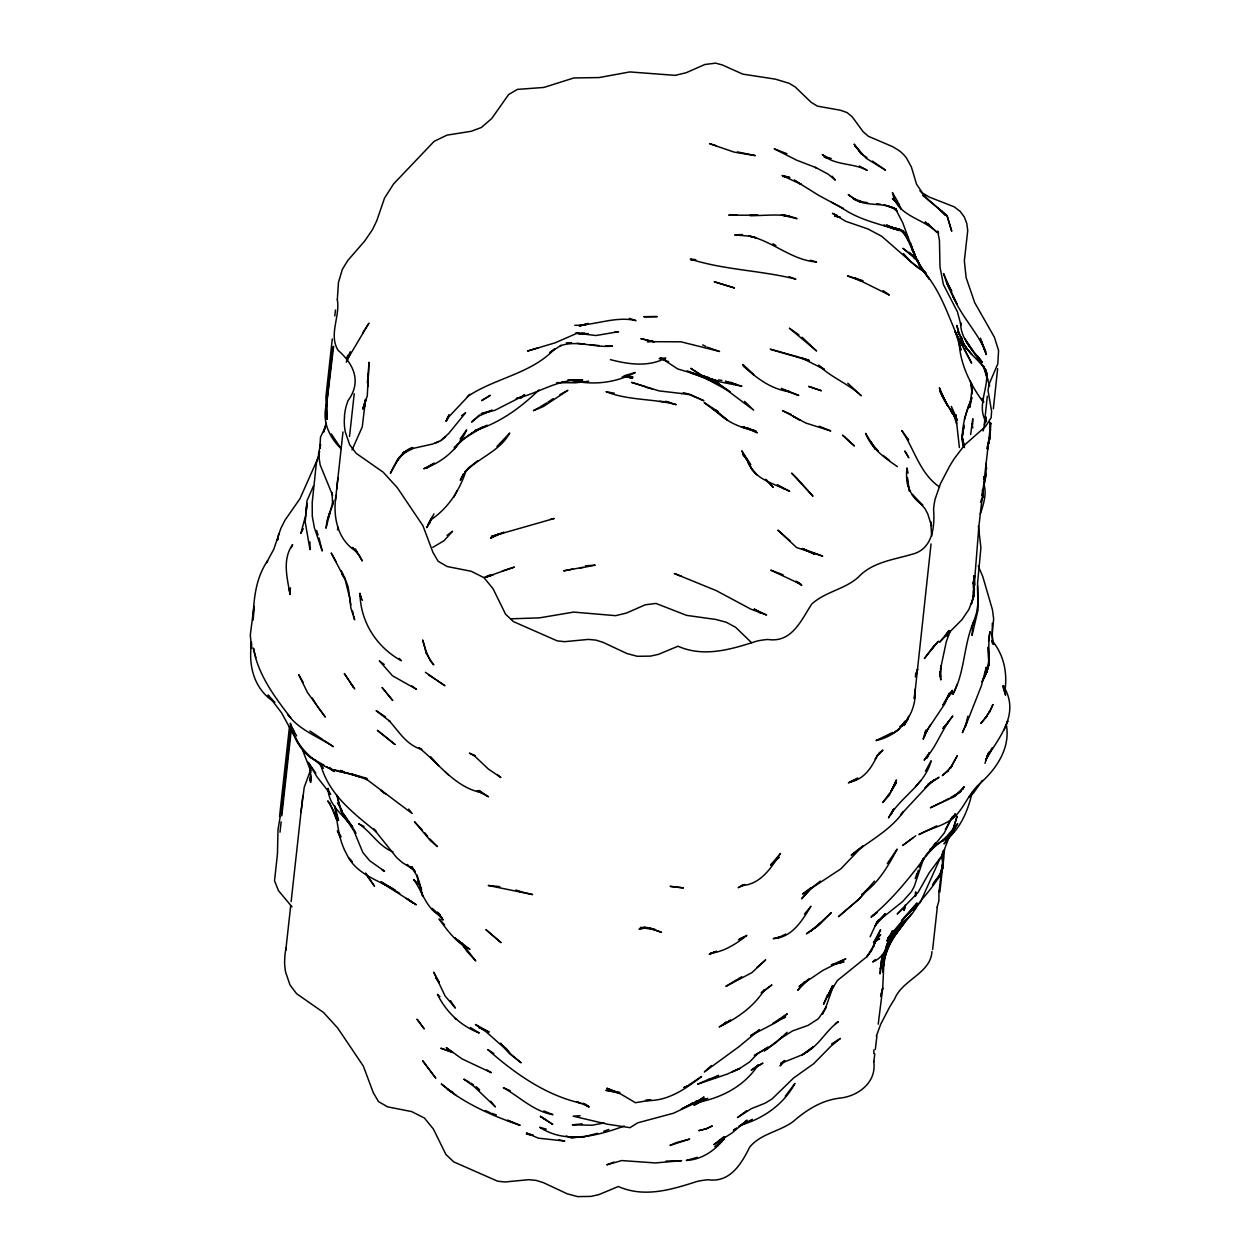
<?xml version="1.0" encoding="UTF-8"?>
<svg xmlns="http://www.w3.org/2000/svg" width="1260" height="1260" viewBox="0 0 1260 1260"><rect width="100%" height="100%" fill="white"/><g stroke="black" fill="none" stroke-linecap="round" stroke-linejoin="round"><path stroke-width="1.5" d="M310.023 780.822L310.621 776.79L310.621 782.491L310.417 769.324L310.495 772.963L309.739 767.324L310.59 770.726L302.668 750.361M309.928 541.91L309.976 549.644L305.188 521.908L306.999 503.401L306.148 512.08M989.714 430.085L989.903 422.352M915.422 895.939L915.437 892.08M972.704 424.399L972.751 418.666L970.657 434.558M985.745 417.233L985.698 421.076L985.966 417.296M990.612 426.132L990.014 437.661L987.005 448.151M310.621 776.79L310.574 780.523L310.763 774.774M365.29 400.601L362.738 409.138L367.29 395.923L368.928 362.266L367.889 386.741M992.376 643.577L992.313 623.306M873.684 1061.33C877.039 1081.647 859.052 1095.838 840.593 1098.027C822.181 1099.948 806.715 1109.714 793.123 1121.589C779.53 1131.622 760.772 1133.606 749.716 1147.088C741.368 1163.815 730.138 1182.872 708.199 1179.754A76.12 69.379 6.3 0 0 697.19 1181.423C671.706 1189.566 644.537 1198.071 618.329 1186.526L598.831 1194.638L590.83 1196.417L577.663 1196.606L567.268 1193.834L543.47 1182.683L536.256 1180.415L528.727 1179.691L504.992 1181.975L497.621 1181.203L453.773 1161.893L445.898 1154.475L433.409 1129.07L424.368 1117.998L411.595 1111.572L387.529 1106.831L378.504 1101.602L373.322 1092.751L363.305 1066.054L337.585 1027.877L323.474 1012.442L296.604 993.699L290.068 985.115L285.626 972.2A73.442 66.938 6.3 0 1 284.602 961.963L284.933 955.033A66.008 60.165 6.3 0 1 286.13 948.04M368.141 373.952L367.385 382.693M335.995 495.448C332.766 516.191 337.176 540.099 356.675 551.596L352.359 547.438L359.777 556.164L362.281 560.984L355.399 548.966M873.778 1053.581L873.936 1049.816M326.828 418.903L327.017 415.076M253.874 608.312L253.213 620.046C253.386 599.996 255.796 577.615 267.64 560.747L266.584 562.574L273.877 549.061L280.822 528.444L284.996 520.207L299.974 498.661L319.174 455.474M305.834 513.292L306.999 500.74L313.504 485.903M367.983 377.716L368.172 374.787M915.721 673.06L915.453 676.919L917.658 669.044L916.619 671.501M364.613 403.42L365.526 399.719L362.25 426.951L352.028 449.946M972.61 627.921L972.043 635.371L978.028 609.95L977.555 585.869M982.28 495.07L986.044 474.437L985.997 463.349M983.619 479.414L983.855 476.485M365.526 399.719L364.912 406.476L365.589 399.436M984.281 424.715L987.336 396.16M336.704 489.101L337.932 477.792M310.543 770.065L304.227 787.295L300.998 812.448M915.611 895.986L916.004 892.222M302.778 796.147L291.139 901.561M279.562 816.464L289.532 726.185M332.278 338.94L325.868 397.357L326.875 419.108M334.814 315.976L335.475 310.023M281.279 814.433L290.556 730.343M332.908 346.799L326.56 404.224C321.773 420.998 329.049 437.062 341.098 448.67L331.286 433.897M280.003 832.151L281.137 821.898M281.799 815.85L291.312 729.682M333.648 346.264L325.993 409.752L326.844 403.688L326.986 419.17M285.768 950.386L290.714 905.641M335.396 500.96L342.988 431.944M349.524 436.448L354.233 393.718M880.992 965.27L880.031 973.885L882.063 957.395L880.315 969.082L884 953.143L889.371 938.511M873.873 1061.77L874.771 1053.864M931.045 543.91L914.319 698.749L914.996 689.33C917.233 713.727 899.64 735.683 875.999 740.549L892.773 732.406M876.897 1036.192L875.322 1049.375M878.22 1024.175L882.709 988.234L884.079 958.639L882.567 972.216M932.636 949.52L937.283 907.373M939.031 891.513L941.582 870.203M990.691 423.565L978.862 526.475L973.224 597.933L968.987 609.289L962.01 619.621L939.629 642.143L949.095 630.614M939.865 892.064L944.512 849.917M881.37 961.837L882.142 955.127M997.636 368.66L993.353 408.838M253.984 606.359L250.299 634.977L251.575 648.365L251.464 642.096M973.318 587.538L973.854 576.151M346.988 360.848L347.744 355.273L347.303 358.013M981.666 498.897L981.162 502.504L981.713 498.787M982.154 495.29L982.642 491.683L983.367 497.59L982.28 490.093M985.147 420.84L985.682 416.95M971.523 398.554C965.664 412.43 961.254 427.66 962.498 442.827M987.383 446.607L988.47 443.41L987.494 449.222L989.131 437.692M988.564 641.151L990.029 631.669C986.58 647.152 992.722 664.382 983.509 678.447M290.461 587.916L289.768 593.145L289.343 588.562L290.099 594.547C287.233 578.12 282.004 559.597 292.603 544.603L291.217 547.722M987.494 449.222L989.368 437.771M973.303 592.61L974.594 575.741M942.086 867.62L940.275 875.826L942.716 863.368L942.433 853.996L942.764 867.589L941.047 873.306L942.48 865.51L941.74 871.274L937.991 878.598L941.74 871.274L942.716 863.368C943.488 871.952 937.755 878.944 932.51 885.008L941.677 871.668L943.063 864.203L941.677 871.668L942.984 865.919L942.511 858.092L942.984 865.919L941 873.227L940.165 874.755L942.764 867.589L942.748 861.635L942.37 869.242L939.062 876.661L933.896 882.536M908.303 718.861L904.019 725.492L908.775 716.247M967.853 716.231L965.097 727.256L981.383 685.849L986.297 667.138L984.627 677.077L982.186 681.739M943.346 850.39L941.96 857.572L942.7 851.697C947.867 876.314 925.612 892.143 913.689 910.523M277.972 537.705L277.483 540.178L278.728 534.067M924.494 736.47L925.155 733.226M985.367 421.675L986.044 418.336M337.538 529.83L338.089 527.2M983.666 485.793L986.044 474.437M925.738 730.217L923.17 739.242L927.659 729.461L945.016 703.474L949.457 693.047L942.953 705.159L952.324 690.291L947.929 697L952.135 692.417L948.244 696.119M971.948 397.309L969.712 407.452L971.98 389.907L971.444 383.528L972.074 392.159M305.723 515.198L300.841 533.389L303.235 528.68M983.099 430.952L985.918 418.541M905.452 904.9L904.034 910.539L905.247 906.46L897.199 914.036L918.131 892.364L929.108 872.928L942.338 855.052L949.851 835.081M280.303 816.133L278.003 829.6L277.468 853.76L274.523 880.74L278.428 890.584L292.021 906.885M326.23 422.683L323.71 432.022L325.537 426.384L320.512 437.157L319.772 448.371L320.575 444.575L318.481 453.663L320.166 464.924L332.624 495.353M989.588 428.227L990.958 423.155M319.63 451.6L316.37 463.05L312.197 502.74L312.275 516.253L314.401 527.846L322.214 550.966L319.016 538.004M362.644 333.002L368.959 323.127L346.626 360.675L348.28 355.462L347.524 358.092M916.87 875.417L918.367 870.188M827.473 994.943L823.615 1004.22L832.466 985.903M940.039 858.611L920.194 902.617L901.483 920.383L917.075 903.01L888.017 937.96L893.954 930.841L886.851 941.047L889.466 936.086M329.899 512.19L328.23 517.734L333.286 501.023L332.577 503.858L332.073 492.502M929.927 849.366L951.725 833.852L957.033 816.417L951.725 833.852L948.481 837.27L957.663 823.583L951.725 833.852L932.762 848.011L936.448 844.893L925.801 855.823M972.232 792.351C968.058 810.353 960.718 828.34 945.882 840.2L953.773 831.883L944.055 843.964L950.213 834.451M876.33 1036.161L880.787 1024.049L889.623 1007.086A303.817 276.901 6.3 0 1 894.726 998.818C902.617 979.429 930.683 973.429 931.959 951.552M964.42 419.297L969.003 404.712M980.264 513.986C983.493 504.315 987.194 493.605 983.682 483.478M333.144 503.653L327.127 520.333L325.978 528.223L330.214 511.702L329.128 514.82M957.427 683.975L952.875 694.339C965.081 672.005 963.475 644.695 973.854 621.133L972.074 626.913L976.594 612.675L977.855 604.438L977.603 583.018L980.91 547.738L978.374 525.924M988.785 752.157L987.053 756.913L992.313 747.92L985.588 760.111C998.298 738.013 1019.45 715.9 1004.897 688.48M984.989 763.371L988.061 753.779M987.053 756.913L988.092 753.701M915.248 878.582L916.949 873.542M937.046 907.389L938.905 900.79L938.92 890.788M833.112 986.58L825.363 1008.661L818.339 1018.773L808.038 1025.388L792.43 1030.964L779.357 1039.342L782.507 1036.933L764.269 1050.966L776.396 1042.288L787.122 1032.271M917.375 904.743C910.728 921.217 891.151 928.903 886.079 947.016M982.028 681.644L987.257 670.887L988.769 664.823L988.234 647.089L988.817 661.909L989.131 658.87L987.982 667.863L988.769 664.823L985.918 673.864L987.257 670.887L983.461 678.463M929.187 752.535L927.029 758.063L928.903 753.354M431.471 519.435C448.497 507.623 459.459 490.565 466.027 470.83L464.956 472.374C478.375 457.522 499.622 451.631 509.702 433.046L496.944 446.512M966.829 722.484L962.404 732.674L965.869 724.846M1006.74 723.555L1007.827 720.941L1004.062 730.012M431.676 518.081L426.746 527.672L433.976 513.844M892.237 930.935L890.048 936.164L892.348 931.14M432.196 517.072L429.44 523.42L430.211 522.207M467.302 396.616L470.074 394.286L448.969 416.682L446.119 421.171L448.103 416.619M962.861 789.516L964.073 786.76M446.119 421.171L449.017 414.572M827.962 995.998L832.498 985.824M346.311 362.187L350.28 353.304L346.626 360.675M348.201 356.328L350.327 351.697M870.14 936.716L876.865 922.178L885.465 913.579L875.196 925.785L878.677 919.769M893.702 808.81L890.804 814.873L893.167 809.959M955.08 813.897L952.796 818.653L955.111 814.086M950.26 631.228L946.323 641.529L940.48 669.217L941.283 665.611L940.527 676.903L940.039 670.966L940.811 679.928L940.149 675.344M430.762 519.293L428.258 524.428L431.881 517.671M453.915 497.086L457.081 490.738M832.718 986.501L827.426 996.943L833.6 985.997M945.346 829.489L951.804 817.63M903.892 723.287L904.979 721.177L901.75 726.091L903.892 723.287L899.719 726.705M946.953 636.111L948.78 632.646M893.151 809.613L888.505 817.929C900.223 796.966 924.919 784.964 931.156 760.788L925.439 771.199M952.591 816.37L944.181 833.128L931.03 849.366L931.88 848.248C913.925 872.14 895.277 896.931 872.282 915.894L877.07 912.476L871.054 917.17L875.653 913.563M873.778 942.181L880.598 929.722L873.274 946.811L866.896 956.686L837.428 980.485L828.607 994.581M924.194 858.139L919.186 867.038L923.643 858.391L914.272 886.347L911.421 891.655L902.664 901.514L876.865 922.178M930.589 724.579L924.934 733.95L927.659 729.461M982.375 780.413L973.555 792.871L969.113 797.029M890.647 791.563L896.443 782.413L891.009 791.642L896.443 779.94L889.418 795.06L882.772 802.478L889.686 793.091M948.875 630.567L945.693 635.481L948.938 631.165M900.9 925.391C892.048 938.369 883.843 952.528 882.992 968.609L886.032 952.45L884.646 957.506L890.158 943.015L887.938 947.709L895.671 934.322L904.727 922.178L892.537 938.653L911.563 913.594M927.392 755.37L924.131 760.221C936.448 747.274 941.535 729.682 952.796 715.995L947.41 723.098M434.259 463.019L426.053 468.389L433.582 463.68L423.738 468.752C442.764 462.152 458.656 448.528 466.594 429.896L460.105 438.968M454.387 449.284L458.388 443.52M921.674 861.194L923.911 858.17M931.061 848.941L935.519 842.893M887.245 863.62L897.183 849.098C888.001 866.281 878.441 883.15 861.934 894.474L871.022 885.811L859.021 899.105L838.577 916.556L859.021 899.105L874.456 881.118M785.311 1096.2L794.918 1083.411C783.767 1104.311 763.45 1118.502 741.038 1125.07L752.393 1119.305M921.564 861.431L923.675 858.627M804.526 981.587L797.737 990.234L809.188 978.673L799.108 986.486L822.764 970.468L845.806 958.86L831.789 964.766M916.681 906.192L917.753 904.822L910.791 910.933M891.954 935.944L900.333 925.344L909.547 916.65L902.506 922.73L893.592 933.786L888.52 943.535L894.537 930.573C888.851 942.039 885.906 956.75 872.644 961.978L875.432 959.506M464.845 472.311L468.248 468.106L477.776 460.656M925.155 856.264L929.943 850.453M944.212 726.941L949.158 721.098L944.449 726.61M945.819 837.443L942.637 841.207L953.332 828.607M770.648 864.911L780.46 853.477C771.199 867.919 760.646 884.425 741.541 885.654L744.692 884.504L738.218 887.654L743.526 884.709M874.031 942.433L880.724 934.652L876.298 938.574M812.873 886.819L801.549 898.805L811.156 887.985M783.326 1062.054L780.05 1065.85L784.744 1060.763M915.563 786.602L920.824 780.523M804.478 914.13L810.952 906.255C802.084 920.587 792.209 937.566 773.262 938.621L779.987 936.92L778.302 937.676L785.783 934.054M942.637 728.469L946.323 724.516M406.523 450.733L403.326 452.828L412.713 447.489C400.806 451.269 395.404 463.034 390.38 473.366L399.105 457.632L408.114 450.166L402.649 453.584L413.642 448.276L432.637 444.04L440.811 440.622L448.733 433.44L465.586 412.808L461.554 415.69M522.569 396.144L520.285 398.396L524.443 394.931M770.805 865.069L779.074 857.367L771.057 864.581M711.365 1065.503L704.387 1071.929L738.407 1047.107L759.433 1029.845L750.692 1035.625L776.349 1022.238L787.279 1013.843L772.884 1023.388L785.594 1017.025L778.727 1019.592M876.818 755.638L882.945 750.094L878.645 754.047L880.031 752.236L875.228 759.071L876.519 757.118C871.227 768.269 863.572 779.42 850.5 781.814L856.438 779.546L848.374 782.854L857.682 777.987M454.167 447.331L468.295 435.346L481.131 427.77M725.76 1022.049L722.059 1025.356L730.611 1020.112L719.145 1026.931C737.005 1018.458 753.763 1006.756 764.489 989.714L762.048 992.344L771.876 984.942L761.119 992.864M820.591 922.745L815.015 927.675L831.285 912.649L818.606 925.439L806.447 933.817L816.165 926.667L810.416 931.361L811.613 930.384M723.823 1136.756L713.743 1144.694L731.981 1133.008L747.007 1120.187L741.006 1125.337L745.385 1122.912L738.785 1126.251M538.918 389.939C520.632 407.783 499.716 422.872 475.051 430.573L487.305 425.281L471.712 433.015M714.782 1146.726L724.39 1138.615C714.908 1150.585 701.93 1159.61 686.243 1160.476L697.3 1157.326M440.811 440.622L445.694 436.606M809.802 889.214L820.449 881.086M810.967 887.702L802.573 894.08L840.719 868.975L863.021 845.744L851.209 855.241C868.928 841.097 890.001 830.718 903.467 811.755L900.569 814.889L931.014 782.192L924.982 788.098L934.7 779.483L927.659 784.681L938.999 777.247L930.652 782.586M784.618 1060.479L780.727 1063.424L803.502 1054.289L813.078 1046.981L802.321 1054.762L808.51 1050.903L807.534 1051.643C819.898 1043.847 826.607 1030.144 838.388 1021.655L835.364 1023.64M746.503 1110.784L737.51 1117.589L751.244 1108.706L765.166 1103.161L772.065 1098.94L793.642 1077.961L813.677 1063.739L830.891 1046.225L840.42 1038.429L831.568 1043.973M913.091 837.742L902.695 845.444L915.736 835.789M479.43 414.949L471.587 422.069L479.493 415.753L492.251 410.24L481.131 413.752L495.038 410.256L521.183 396.9L516.222 398.585C538.634 393.246 559.03 378.331 582.797 380.126L571.048 379.701M459.758 441.299L482.643 426.935M520.868 397.199L524.585 394.632M892.82 733.54L899.672 728.847L894.915 732.123M718.357 1075.426L714.215 1078.261L718.609 1075.379M736.501 1128.157L733.477 1130.204L736.47 1128.44M756.851 967.554L765.639 959.899L751.858 972.673L725.902 986.391L736.47 979.839M688.543 1085.159L701.568 1076.528C685.582 1088.892 667.69 1101.413 646.49 1100.531M720.153 1140.127L718.861 1140.961L725.429 1136.725M548.037 402.05L553.329 398.617M739.478 1126.519L743.983 1123.652L741.038 1125.07M701.284 1100.626L693.945 1105.288L706.025 1099.161M468.799 395.671C496.267 377.764 531.216 373.637 554.573 349.02L549.88 352.501L561.11 345.366L560.306 345.76C577.269 339.885 595.035 348.043 612.502 346.091L605.824 345.839M447.064 535.39L452.56 531.232L444.024 540.713L432.794 547.36M754.504 1055.502L757.748 1053.502L749.574 1061.991L738.644 1069.157L732.391 1071.74L739.588 1068.417L727.366 1074.056L697.615 1084.214L708.97 1079.143M540.005 406.98L546.714 402.916M873.526 942.322L879.637 938.606L874.85 941.378M755.953 1054.62L768.206 1047.17L754.425 1055.549M737.809 979.067L741.809 976.752M950.812 797.485L961.238 791.17L952.245 797.548L959.679 792.13L963.947 787.075L954.639 796.383L930.4 807.77L941.456 802.352M756.205 1066.889L762.93 1063.093L751.275 1070.181L758.236 1064.936C743.841 1086.939 720.106 1098.641 694.827 1102.925L707.758 1098.295M498.976 533.641L490.455 538.146L504.142 532.287L491.447 536.445L554.179 518.506L550.935 519.057M538.366 407.909L533.405 410.666L543.344 406.555L567.851 390.332L559.928 394.648M936.826 825.851L918.902 834.608C930.809 827.914 945.409 825.899 955.411 816.07C964.656 806.416 969.176 793.28 979.178 784.192C995.967 769.608 1010.347 748.818 1006.488 725.413M943.047 801.581L949.3 798.352M740.14 938.81L746.881 935.361C736.234 943.913 724.311 951.52 710.498 953.347L716.767 951.316L709.254 954.277L715.27 951.757M434.747 443.347L438.858 441.504M738.455 939.677L743.983 937.172L740.455 938.747M684.164 1087.459L687.393 1086.025L683.991 1087.443M483.95 577.584L489.888 574.985M709.364 1079.127L716.389 1076.323M644.947 926.95L639.072 929.266L647.105 927.581L655.216 929.644L640.379 927.533L647.105 927.581L661.453 932.306L649.42 927.691M613.935 1162.082L606.816 1164.823L621.747 1160.57L655.326 1162.933L681.613 1160.696L666.052 1161.121M681.502 1109.005L692.591 1103.272L681.376 1109.052M603.713 1131.275L608.848 1129.448M691.425 1103.508L697.977 1101.256L704.056 1097.003L697.457 1101.524L692.937 1103.02M538.918 347.666L527.546 351.02L555.109 342.83L577.789 332.939L576.655 333.223L595.901 335.522L618.597 331.711L614.722 332.01M493.29 574.828L486.99 576.686L514.332 567.095L502.141 571.048M624.283 1126.046C597.114 1135.921 565.898 1144.285 539.69 1127.306L546.289 1129.133M486.013 577.206L492.203 575.143M572.717 569.048L563.677 570.859L582.955 567.315M696.717 1101.224L703.757 1099.791L695.929 1101.319L704.088 1098.862L673.438 1113.242L637.639 1122.849L630.016 1127.668L607.273 1124.188L573.19 1116.171L580.104 1115.746M588.073 323.442L579.332 326.041L586.656 324.308L580.403 325.096M623.968 375.811L635.213 372.535C614.801 383.323 591.838 385.639 569.52 379.858L580.372 381.182L567.976 379.827M604.044 1122.959L592.137 1125.227L572.355 1124.833L582.199 1123.889M831.789 965.05L843.98 961.884L831.332 964.782M566.244 1136.016L571.599 1137.78L584.105 1136.756L597.46 1133.323M579.773 568.118L595.208 565.173L585.412 565.787M588.656 381.197L575.71 382.788L556.731 382.646M510.757 618.802L539.406 617.872L573.647 612.092L615.605 615.667L626.535 613.022L645.23 604.8L655.972 603.445L686.621 615.368L715.743 619.447L726.217 622.22L735.556 627.26L751.511 642.631M652.475 340.861L647.341 341.665L681.03 341.822L719.554 351.477L707.38 347.193M571.016 1137.607L584.105 1136.756M584.356 333.301L581.033 333.506L588.357 333.743L576.844 333.175M742.518 234.533L734.706 234.959L749.227 236.108L756.472 237.888L748.897 235.982C772.868 241.148 791.453 260.206 816.59 261.986L810.385 260.269M736.817 214.798L728.768 215.161L757.953 215.239L749.779 215.476C765.466 216.184 782.019 212.499 797.013 218.657L781.342 214.987L789.61 216.263L783.988 215.003M566.37 342.862L571.473 342.657M574.733 325.316C595.192 325.458 615.762 315.74 636.001 320.639L629.354 318.355M662.24 358.265L665.768 358.139C648.081 367.227 628.693 364.376 610.407 359.635M561.44 382.347L567.095 382.174L562.07 382.3M645.545 1100.248L650.916 1100.122L635.434 1102.72L620.66 1093.979L606.8 1088.246L618.581 1092.703M695.615 259.655L690.559 259.639L695.488 259.843M622.062 376.945L633.087 377.134L627.779 376.047M659.216 358.785L664.902 358.911M667.595 401.924L676.21 404.633C653.357 398.491 628.567 400.68 606.028 391.702L614.234 393.183M786.177 176.542L782.854 176.305L789.878 177.518L782.098 175.502L801.328 184.432L794.257 180.117L818.842 195.457L843.223 208.53L831.49 202.277M659.547 401.31L668.824 402.034L665.737 401.279M682.006 393.577L659.09 390.899L631.575 382.378L645.955 386.867M499.842 886.646L488.281 885.481L532.555 894.568L519.451 891.403L520.522 891.67M590.121 344.642L599.067 345.571M577.174 343.271L584.75 344.09M695.441 259.718L690.37 259.15C724.72 270.097 761.197 270.38 795.863 279.169L789.075 276.712M576.781 333.301L582.356 333.979L575.631 333.018M876.865 203.773L880.519 204.262M533.043 1134.961L526.459 1134.032L532.634 1135.213L526.444 1133.008L538.303 1138.158L564.763 1141.056L558.637 1139.875M681.581 393.514L689.456 394.663L703.883 400.759L690.48 394.537L683.298 392.679M619.636 1092.341L605.855 1090.309L620.266 1093.333M718.452 379.906L721.917 380.41M867.652 202.702L858.186 201.238L848.264 194.654L856.312 200.529L852.957 198.355L862.501 201.946L858.186 201.238C870.408 206.136 884.583 202.529 896.254 209.239L886.631 205.585L894.38 208.357L892.505 207.553L896.994 211.192L895.828 209.491L902.633 222.5L913.563 252.11L910.444 242.629M840.357 217.114L834.624 216.09L839.381 217.098M831.253 158.508L824.276 157.185L829.458 158.382M708.86 377.575L690.574 372.425L717.554 381.008L703.741 376.551L690.779 368.329L702.655 376.393L715.79 380.536L708.498 378.898L702.371 375.543L715.019 380.898L741.888 386.221L729.509 382.552L736.58 384.678L730.327 382.142M716.389 145.798L709.569 143.671L734.391 152.192L755.323 155.61L737.431 151.909M884.158 204.75L896.254 209.239M334.577 769.797L361.525 777.357L345.964 772.585L347.886 773.183C320.308 769.86 296.667 750.865 290.273 723.193L292.887 729.524M652.365 388.993L645.341 387.135M796.934 356.564L808.747 360.077M797.706 356.769L770.269 349.225L809.314 360.691L801.738 357.998L824.45 369.464L818.543 365.18C831.238 377.654 848.389 383.67 861.273 395.75L847.822 383.245M714.499 381.055L706.104 378.772L717.838 383.339L693.74 373.511M786.917 153.689L774.176 148.822L796.761 160.225L816.496 167.832L815.441 167.391L828.214 174.195L835.333 180.101L832.072 176.211M863.021 280.712L847.57 275.924L862.155 281.405L854.705 277.861L889.355 295.06L883.024 290.619M681.55 576.292L674.352 573.536L716.373 590.672L750.803 609.115L766.568 614.99L754.283 609.226L755.039 609.683M625.621 376.315L632.331 378.425L625.511 376.173M783.106 574.78L770.821 570.181L800.966 584.372L795.784 581.254L801.801 585.38L797.17 581.616M577.301 1101.996L580.955 1103.177C545.627 1095.334 514.505 1073.205 487.746 1049.58L493.81 1053.517M366.959 778.365L351.272 773.86L367.463 779.783L364.77 777.924L412.177 813.55L408.681 809.046M725.382 381.26L730.548 383.009L725.744 381.355M452.592 1052.368L440.842 1048.241L452.671 1052.431L446.229 1047.595L462.137 1058.951L491.369 1072.717L486.895 1069.913M491.778 1113.304L496.33 1114.911M515.923 889.985L518.994 891.103M577.111 1102.012L588.593 1106.264L585.254 1104.28M660.208 358.155L668.698 361.793M659.941 358.155L664.902 360.092L661.61 358.281M514.757 1123.164L507.497 1120.235L520.128 1125.322C494.471 1116.643 469.051 1105.556 447.284 1089.128L452.734 1092.215M903.404 231.383L895.214 228.029L903.656 231.919M687.173 370.786L692.102 372.85M716.861 410.902L713.286 409.39L718.263 411.721L704.198 402.633L727.603 420.289L715.459 410.067C725.855 421.911 740.455 427.801 755.559 430.841L741.51 426.825L756.205 431.408L742.691 426.605L757.355 432.794L748.298 428.116M484.045 1029.64L478.753 1027.388L489.179 1032.066L475.477 1024.506L486.202 1031.877L507.906 1051.123L500.63 1043.28M791.28 414.43L782.602 410.681L805.849 423.045L830.734 430.952L819.299 426.242M837.506 215.539L832.466 213.318L845.712 221.303L867.951 228.958L881.732 236.282L916.681 266.821L926.021 272.995L911.137 262.08L903.436 253.559M781.373 388.395L798.777 395.467L784.885 390.364L789.5 391.655C771.23 389.434 756.441 377.937 743.258 365.983L744.676 366.77M485.336 1110.533L490.266 1112.769M475.099 755.685L469.381 753.134L475.115 756.094L473.965 755.417L488.392 769.057L500.85 777.514L497.275 774.522M340.531 770.427L344.846 772.412L341.365 770.821M802.841 548.698L814.306 554.053L802.053 548.525L822.686 556.133L796.651 547.58L777.908 530.177L789.941 540.808M859.367 166.036L867.179 170.368C853.162 162.635 834.97 165.895 822.276 154.602L828.025 157.626M702.718 344.925L705.836 346.437M510.394 1090.798L503.37 1087.742C519.64 1096.798 533.689 1111.32 552.919 1114.659L543.816 1110.958M363.998 826.466L358.659 823.772C371.227 831.805 378.536 846.263 392.931 851.823M318.402 762.048L323.851 765.025M469.649 1082.371L463.822 1079.174L474.012 1086.482L495.385 1106.91L490.77 1101.24M841.633 207.664C858.958 220.043 879.764 223.918 899.309 230.517L883.795 225.209L892.994 227.65L886.473 225.005L894.521 229.383L890.095 226.564M661.405 358.265L677.738 368.944L705.033 377.118L691.614 373.18L705.269 378.205L730.138 391.671L717.538 383.024L753.669 410.177L744.597 401.357M298.211 743.463L295.36 737.761C299.549 747.967 306.967 756.63 317.095 761.26M778.475 485.462L784.555 488.896L777.168 484.974L789.689 491.305C774.585 483.588 754.346 479.824 747.857 461.79L752.204 469.633L756.945 474.815L751.448 468.468L752.204 469.633L741.809 450.828L750.74 464.783L742.723 454.262L747.4 459.821M310.291 757.291L314.323 759.575M326.498 766.568L334.183 771.608L329.71 767.513M322.954 739.651L309.913 731.02M754.283 609.226L760.851 613.1L756.488 610.533M773.01 243.81L775.924 245.527M406.319 898.427L416.288 904.774L381.701 882.74L399.766 893.324M540.635 1116.533L552.793 1124.456L540.288 1116.313L546.494 1120.266M470.437 1027.53L479.272 1033.011C460.782 1025.939 446.213 1012.016 437.44 994.408L439.945 996.628M866.943 157.531L862.738 154.87L854.989 145.798L866.187 158.287L885.465 170.147L872.44 161.091M583.018 1103.209L589.082 1107.099L584.766 1104.248M434.794 678.919L425.455 672.289M385.591 716.877L376.157 710.687L389.939 721.397L388.852 720.405C398.695 731.115 406.665 745.479 421.801 749.338L418.997 747.857C439.267 763.607 454.844 787.469 481.808 792.697L477.099 790.666L488.502 796.792L478.973 790.445L480.044 791.343M381.087 881.591L394.994 890.048C377.527 879.968 355.509 873.889 346.547 853.902C338.593 839.853 337.57 823.473 335.113 807.881M324.481 740.644L333.364 746.676C317.866 736.501 299.092 730.012 287.831 714.483L290.745 717.822C274.696 697.095 257.922 674.557 253.402 648.112L255.875 657.625M411.091 901.593L413.627 903.278L407.563 898.837M407.783 899.404L413.627 903.278M904.759 232.627L899.026 228.784L907.688 237.242L902.128 230.328L908.806 241.243L904.601 232.706L916.808 259.78L911.075 245.605L916.808 259.78M897.388 466.625C884.489 457.726 871.542 448.623 865.573 433.361L873.92 446.702L871.621 443.63L878.425 451.112M436.433 679.975L444.906 685.739L428.589 674.683L430.022 675.769M456.246 1095.539L441.315 1083.947L451.08 1091.884M471.098 1083.159L473.602 1084.955M384.253 664.477L379.323 660.886L392.537 675.801L416.446 689.299L411.878 685.897M798.966 334.955L789.374 328.214L816.59 350.989L802.084 337.255M889.513 460.467L883.134 455.427M915.989 259.087L909.232 252.504L915.989 259.087L902.885 248.33L913.626 256.426M918.477 260.962L913.61 257.292L918.083 261.686M385.859 794.225L380.63 790.24L384.631 793.312M455.159 1018.568L455.947 1019.198M410.161 866.691L414.414 870.125L402.286 862.533L396.538 857.493L373.842 829.033L376.488 831.868C353.509 813.314 328.387 794.178 320.528 764.033M899.057 204.12L892.395 198.671L899.687 205.128M476.658 1087.585L479.398 1089.837M927.801 223.603L936.81 232.202C922.73 217.917 896.569 216.373 892.458 192.575L897.876 201.978M383.213 870.739L382.064 869.762L384.599 871.258L369.684 860.737L362.801 852.422L353.997 831.096L341.964 812.794L336.483 794.698M925.234 222.091L928.951 225.304L925.58 222.217M315.473 760.063L323.521 768.269M418.73 884.189L413.579 879.543C422.541 891.466 425.597 907.688 439.834 915.532L432.022 908.365L442.465 919.091L438.433 913.279M476.123 1086.75L479.603 1089.916M407.232 864.455L415.17 871.684L411.988 866.817M445.473 772.112L448.292 774.727M939.487 486.99C919.737 473.366 914.476 449.348 901.798 430.589L908.633 439.976L907.499 438.716M444.654 924.808L439.078 919.028C447.631 930.778 456.419 942.968 469.964 949.347L454.718 937.834L465.397 947.047L461.412 943.031M433.834 760.331L430.526 756.945L438.669 765.623M922.635 195.347L947.095 215.806L951.662 231.052L947.095 215.806L928.179 199.489L919.91 190.764M765.67 479.304L773.199 487.352L766.6 480.139M315.819 773.136L308.101 762.19L317.173 777.073L329.584 792.934M422.447 830.167L414.477 821.756L430.353 840.562L437.377 846.578L429.739 838.782M399.2 658.334L401.341 660.744C376.488 647.089 360.36 621.826 359.966 593.208L360.848 596.736M982.091 362.014C972.972 350.185 960.466 338.987 960.608 322.733L961.033 325.253L957.411 311.787L943.409 284.571L939.992 267.01L939.44 240.25L937.629 231.115L938.621 233.163M500.645 1043.406L509.26 1053.439L521.136 1062.794L510.898 1054.226L506.173 1048.273M458.624 940.417L465.822 948.796L461.711 943.189M424.62 832.624L427.675 836.356M349.209 858.139L352.264 862.108L350.438 859.73M967.727 343.996L973.224 351.288L965.097 338.861M982.249 362.234L977.555 355.934M317.41 706.482L325.3 717.05L307.487 692.543L298.777 674.73L303.172 682.385M341.98 574.355L345.145 579.348L331.207 552.998L336.136 561.834M461.806 943.157L475.729 960.908L467.003 951.426L461.758 943.535M966.026 341.491L983.304 366.345L989.698 385.843M351.083 683.802L353.682 687.551L344.327 673.596L354.721 689.031M438.842 982.044L435.85 977.713L438.984 982.564M986.391 373.039L987.494 379.638L987.068 374.047L983.461 366.156L986.123 371.385C979.445 358.565 963.837 351.619 961.175 336.546L964.073 345.051L971.98 354.627L965.648 347.413L967.633 349.886L961.175 339.601L956.812 325.379L958.781 334.073L958.01 331.27L962.01 339.318M437.582 912.098L443.032 920.083L439.11 913.484M330.703 794.414L328.671 791.422L329.506 793.816L328.104 788.382C328.198 808.369 348.406 817.078 355.997 833.348M337.459 802.888L342.011 810.558M955.71 416.257L951.426 409.878L957.301 420.226M951.867 291.217L946.591 282.555L943.535 273.546L951.017 290.572L946.591 282.555L948.969 288.335L957.001 304.038L950.812 291.328L954.34 298.966L953.143 296.447C961.38 316.465 977.335 331.978 985.73 351.855L981.146 340.988L986.281 354.564L980.469 338.121M365.353 873.542L374.519 886.237L365.715 873.117M918.95 263.041L915.232 257.371L924.777 272.255L919.39 265.482L914.303 254.693L920.95 267.671L919.39 265.482L929.423 279.263L924.824 272.759C941.409 292.73 948.355 316.276 958.75 339.444L954.844 331.175L971.602 363.148L963.916 348.295M450.418 1000.55L455.364 1008.079L445.095 995.998L433.724 972.169L439.33 982.627M341.113 836.687L337.381 830.75L340.043 837.207M316.543 705.08L312.275 698.024M344.153 815.204L348.611 822.418L343.382 816.086L352.627 826.922L340.373 809.267L343.066 814.795L339.05 804.652L337.554 796.288M915.343 255.386L911.72 248.882L915.232 255.103M992.313 640.852C1004.157 655.373 1007.701 673.565 1004.771 691.834L1003.558 685.597L1005.575 695.173L1002.598 685.976M411.737 866.848L416.414 875.023L421.565 890.174L417.091 875.086M293.47 730.375L296.635 735.903M296.935 740.943L281.547 712.782L268.049 695.079L274.822 702.324C254.457 689.866 248.204 666.43 251.464 643.923M963.223 346.988L955.773 332.892L960.955 350.107L959.112 341.239M341.302 570.922L343.46 574.906M986.123 371.385L984.816 368.849L987.494 379.638M292.036 727.508L294.289 731.855M978.264 565.96L982.784 576.576L992.47 609.84L993.652 618.88L992.014 635.292L993.526 644.474L991.982 641.025M983.461 402.475C970.263 384.41 960.12 364.502 959.065 341.523M957.301 420.1L951.379 406.381L956.545 423.817L955.726 414.54L959.395 447.552M362.407 600.359L360.014 595.381L361.289 598.5M344.185 576.245L348.106 586.782L350.863 605.02M983.792 401.987L982.312 398.396L983.288 402.098M334.892 806.164L338.593 820.496M345.004 579.143L349.571 597.413L350.878 608.076L354.627 619.826L353.839 616.313M908.05 473.177L907.011 467.917C904.853 482.722 909.941 497.054 922.824 505.166L912.067 494.298L924.84 508.457L927.722 513.797L931.486 525.735L930.667 521.719L931.723 536.193M986.013 421.958C976.689 406.145 988.218 389.324 986.548 373.212M316.591 530.413L318.055 534.98M985.336 368.613L987.068 374.047M964.514 446.182L961.978 436.81L964.42 447.584M352.564 611.1L353.446 614.565M336.389 813.535L337.633 818.874L337.27 817.22M972.846 427.849L971.98 424.069L972.311 427.093M970.373 380.756L972.216 393.718M973.413 583.081L974.043 586.64L973.256 582.073M973.271 582.325L974.389 589.397L973.224 597.933L974.311 580.041L974.626 585.317L973.681 575.883M327.033 419.281L325.868 409.216L326.765 418.336M985.981 463.79L986.47 468.956L986.186 465.964M989.683 422.415L989.887 426.258M337.318 299.644C340.326 316.575 328.435 334.703 338.074 350.28C354.076 364.408 361.809 381.796 347.981 400.743A66.008 60.165 6.3 0 0 344.579 414.729L344.264 421.659A73.442 66.938 6.3 0 0 345.272 431.897L349.713 444.827L356.249 453.395L383.119 472.138L397.231 487.573L422.951 525.751L432.967 552.447L438.149 561.298L447.19 566.527L471.24 571.284L484.029 577.694L493.07 588.766L505.543 614.171L513.418 621.605L557.282 640.899L564.653 641.671L588.373 639.403L595.901 640.111L603.115 642.38L626.929 653.53L637.308 656.303L650.491 656.113L658.476 654.334L677.974 646.222C704.183 657.767 731.351 649.262 756.835 641.12A76.12 69.379 6.3 0 1 767.86 639.466C791.878 643.135 801.092 620.266 811.771 604.012C825.095 591.806 844.436 589.412 858.06 577.442C872.14 562.133 893.056 559.881 911.862 554.321C932.479 549.47 934.936 527.09 933.597 509.528A79.585 72.544 6.3 0 1 935.14 499.102L940.433 483.745L949.284 466.783A303.817 276.901 6.3 0 1 954.371 458.514L964.672 444.938L985.525 426.478L991.147 417.753L991.604 411.248L987.982 390.285L989.352 383.497L997.825 363.809L998.566 350.485L994.392 337.223L974.704 302.636L966.136 277.673L964.341 260.82L967.727 230.611L966.798 223.54L964.357 217.066L960.214 211.428L954.214 206.829L929.36 197.127L922.54 193.016L916.571 184.259L911.358 166.903L906.318 157.768A37.564 34.225 6.3 0 0 898.915 150.476L892.757 146.727L868.439 136.316L863.006 131.576L852.28 116.928L847.051 112.565L840.325 110.219L817.394 106.139L811.156 102.328L795.202 86.956L789.138 83.302L775.404 79.144L742.738 74.12L722.452 65L715.633 63.157L704.875 64.496L686.18 72.718L675.25 75.364L629.842 71.93L599.051 77.569L573.835 77.962L543.847 87.444L517.403 89.397L508.646 94.532L491.699 118.55L481.383 127.48L471.177 131.292L447.048 135.119L434.165 141.325L393.624 183.881L384.536 198.088L376.803 220.642L372.425 229.761L364.613 241.132L347.807 260.458L342.31 269.419L338.452 282.476L337.318 299.644M990.344 429.172L990.014 437.661L990.344 429.172M963.034 431.235L962.183 436.999L963.254 445.898L962.183 436.999L964.12 425.266L963.034 431.235M990.25 434.905L988.753 443.299L990.25 434.905M882.709 988.234L880.645 996.424L882.709 988.234M973.885 595.35L971.46 603.713L973.885 595.35M875.968 939.188L873.274 946.811L875.968 939.188M917.375 904.649L916.067 907.83L917.453 904.664M992.88 704.623L989.352 712.388L992.88 704.623M873.999 945.016L870.487 951.914L873.999 945.016M826.103 1006.976L822.339 1014.174L826.103 1006.976M462.798 475.445L460.262 480.328L463.712 473.713L462.798 475.445M957.159 755.921L950.465 768.112L957.159 755.921M397.451 460.073L396.443 461.869L404.523 451.978L397.451 460.073M990.124 710.719L985.414 717.995L990.124 710.719M871.51 950.386L866.896 956.686L871.51 950.386M927.502 654.223L924.415 658.539L934.589 645.577L927.502 654.223M952.024 765.544L947.268 771.529L952.024 765.544M986.69 716.373L980.878 723.366L986.69 716.373M938.322 641.371L930.841 649.971L938.322 641.371M943.488 774.569L942.338 775.609L948.26 770.364L943.488 774.569M490.266 395.388L481.714 400.538L490.266 395.388M743.983 1123.652L740.596 1125.353L743.983 1123.652M712.058 1126.062L705.317 1129.181L712.058 1126.062M675.927 1142.71L669.958 1145.45L689.614 1139.087L675.927 1142.71M706.151 1128.834L698.906 1130.598L706.151 1128.834M657.074 316.606L644.065 316.717L657.074 316.606M683.251 887.875L670.367 886.394L683.251 887.875M734.391 287.91L714.388 281.799L734.391 287.91M890.741 227.005L888.347 226.469L897.482 228.973L890.741 227.005M654.05 341.743L640.836 338.641L654.034 341.838M821.221 390.695L808.794 386.458L821.221 390.695M800.179 420.273L793.233 416.32L800.179 420.273M394.963 744.455L377.527 730.453L394.963 744.455M500.897 942.511L486.092 929.786L500.897 942.511M941.567 211.018L938.07 208.057L945.409 215.239L941.567 211.018M845.129 437.393L842.515 435.173L854.406 445.993L845.129 437.393M752.85 373.984L742.754 364.471L753.732 374.834L752.85 373.984M796.525 477.823L791.626 473.146L812.983 496.235L796.525 477.823M329.742 803.108L327.742 800.919L333.286 810.149L336.877 820.118L329.742 803.108M435.676 1078.056L422.777 1060.904L435.676 1078.056M432.605 663.437L426.731 654.113L422.746 640.222L426.731 654.113L425.534 650.286L430.259 660.76L433.834 664.855L432.605 663.437M392.632 700.418L382.19 687.629L392.632 700.418M418.399 1020.868L416.981 1019.183L424.226 1028.9L418.399 1020.868M861.462 153.988L854.248 144.302L861.462 153.988M905.956 452.639L904.759 451.017L908.759 457.742L905.956 452.639M901.372 209.191L896.789 202.073L901.372 209.191M953.158 414.335L944.732 400.9L939.96 391.23L945.898 402.523L939.361 387.796L942.228 396.05L956.812 420.147L951.127 411.075L953.158 414.335M875.07 448.891L871.195 442.323L875.07 448.891M947.678 405.925L941 392.632L947.678 405.925M422.698 896.112L418.288 880.772L422.698 896.112M909.531 491.211L907.31 477.461L907.798 485.887L907.531 483.541L909.531 491.211"/></g></svg>
